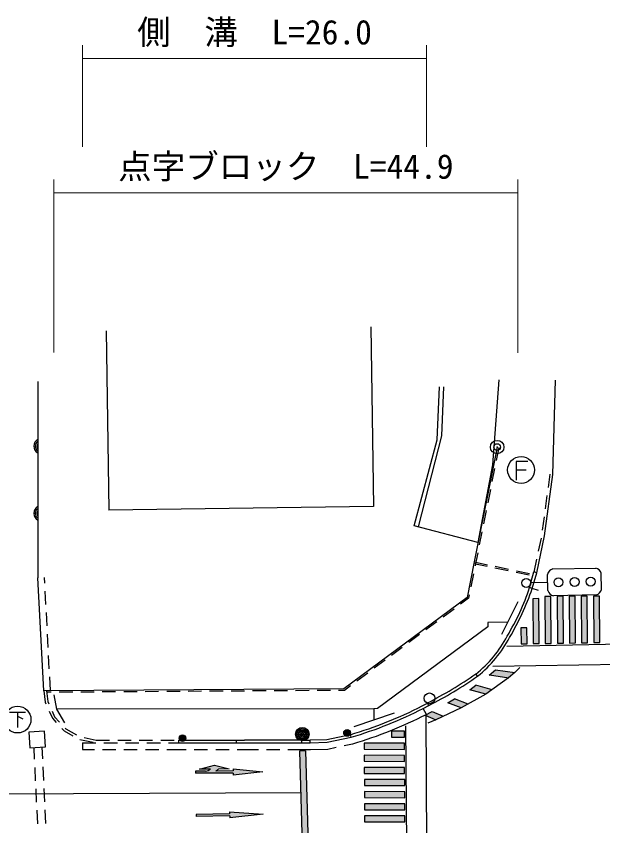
# Model space of a CAD drawing. Units: millimetres at full size, sheet at 1:1000; details may follow other scales. Extents: x 40000 to 680000, y 20000 to 380000.
# Drawn here: x 483453 to 527138, y 288506 to 348781 of the extents above; entities that cross this region are included whole.
import ezdxf
from ezdxf.enums import TextEntityAlignment as Align

# ---------------------------------------------------------------- set-up
doc = ezdxf.new("R2010")
doc.units = ezdxf.units.MM
doc.header["$LTSCALE"] = 1000
doc.header["$PDMODE"] = 32
doc.header["$PDSIZE"] = 500
for name, color, linetype, lineweight in [('M-BGD', 7, 'Continuous', 25), ('M-BGD-EXST', 7, 'Continuous', 25), ('M-STR-HTXT', 7, 'Continuous', 13), ('M-STR-STRC', 7, 'Continuous', 25)]:
    doc.layers.add(name, color=color, linetype=linetype, lineweight=lineweight)
doc.styles.add('ＭＳ ゴシック', font='')
doc.styles.get('ＭＳ ゴシック').set_extended_font_data('MS Gothic')

msp = doc.modelspace()

# ---------------------------------------------------------------- hatches: boundary and pattern name
at = {"layer": 'M-STR-STRC'}
for points in [[(524204, 302104), (524179, 305593), (523729, 305586), (523754, 302097)], [(525106, 302119), (525081, 305599), (524631, 305591), (524656, 302111)], [(526008, 302134), (525983, 305604), (525533, 305597), (525558, 302126)], [(526910, 302148), (526885, 305610), (526435, 305602), (526460, 302141)], [(522400, 302074), (522376, 305423), (521926, 305416), (521950, 302067)], [(523302, 302089), (523277, 305588), (522827, 305581), (522852, 302082)], [(521498, 302060), (521490, 303250), (521040, 303243), (521048, 302052)], [(520129, 299529), (520586, 299916), (519159, 300127), (518698, 299741)], [(518431, 298299), (518897, 298636), (517684, 298976), (517231, 298635)], [(517119, 297569), (516085, 297952), (515589, 297656), (516601, 297281)], [(514706, 296408), (515258, 296663), (514419, 297019), (513914, 296744), (513975, 296719)], [(512364, 295101), (512361, 295551), (511394, 295554), (511397, 295104)], [(512370, 294199), (512367, 294649), (509364, 294660), (509367, 294210)], [(505162, 284689), (505267, 284689), (505006, 294080), (504556, 294067), (504642, 290974), (504816, 284690)], [(512376, 293298), (512373, 293748), (509370, 293759), (509373, 293309)], [(501812, 292522), (499611, 292737), (499611, 292587), (498324, 292582, 0.06022), (498511, 292733), (499311, 292736), (498209, 293031), (497111, 292726), (497911, 292730, -0.20151), (497554, 292578), (496811, 292575), (496812, 292425), (499612, 292437), (499613, 292287)], [(512382, 292397), (512379, 292847), (509376, 292858), (509379, 292407)], [(512388, 291496), (512385, 291946), (509382, 291956), (509385, 291506)], [(512394, 290595), (512391, 291045), (509388, 291055), (509391, 290605)], [(512400, 289694), (512397, 290144), (509394, 290154), (509397, 289704)], [(501850, 289380), (499346, 289555), (499349, 289405), (496849, 289355), (496852, 289205), (499352, 289255), (499355, 289105)], [(512406, 288793), (512403, 289243), (509400, 289253), (509403, 288803)]]:
    msp.add_hatch(color=256, dxfattribs=at).paths.add_polyline_path(points)

# ---------------------------------------------------------------- linework, layer by layer
at = {"layer": 'M-BGD'}
for p, q in [((490152, 325351), (490359, 311994)), ((485054, 321575), (485069, 306958)), ((523413, 314655), (523608, 321682)), ((519389, 316679), (519193, 315699)), ((521550, 315621), (520675, 315621)), ((520675, 315621), (520675, 314246)), ((519076, 315110), (518881, 314130)), ((520675, 314996), (521425, 314996)), ((523082, 313691), (523214, 314681)), ((518763, 313541), (518568, 312561)), ((522869, 312105), (523002, 313096)), ((518451, 311972), (518255, 310991)), ((522657, 310519), (522790, 311511)), ((518138, 310403), (517942, 309422)), ((522357, 308949), (522563, 309927)), ((517825, 308834), (517683, 308125)), ((517541, 308031), (518521, 307828)), ((517566, 308148), (518545, 307946)), ((517683, 308125), (517628, 307853)), ((522029, 307383), (522234, 308361)), ((519108, 307707), (520088, 307504)), ((519133, 307824), (520112, 307621)), ((520699, 307500), (521679, 307297)), ((521667, 306236), (522014, 307404)), ((522224, 307342), (522014, 307404)), ((485504, 298564), (485069, 306958)), ((485590, 306579), (485569, 306984)), ((517507, 307266), (517307, 306286)), ((520675, 307382), (521654, 307180)), ((521878, 306174), (522224, 307342)), ((521878, 306174), (521688, 306238)), ((485672, 304981), (485621, 305980)), ((517186, 305698), (517134, 305443)), ((522357, 306032), (521878, 306174)), ((517134, 305443), (516540, 305002)), ((520799, 305173), (519592, 302744)), ((516058, 304645), (515255, 304049)), ((485755, 303383), (485704, 304382)), ((514773, 303691), (513970, 303095)), ((485838, 301785), (485786, 302784)), ((513489, 302738), (512686, 302142)), ((512204, 301784), (511401, 301188)), ((485921, 300187), (485869, 301186)), ((510919, 300831), (510116, 300235)), ((486003, 298590), (485952, 299588)), ((509634, 299877), (508831, 299281)), ((517813, 299647), (517687, 299827)), ((485504, 298564), (485617, 297708)), ((485706, 298565), (485811, 297762)), ((486060, 298447), (485721, 298445)), ((487660, 298458), (486660, 298451)), ((489260, 298468), (488260, 298462)), ((490860, 298478), (489860, 298472)), ((492460, 298489), (491460, 298482)), ((494060, 298499), (493060, 298493)), ((495660, 298510), (494660, 298503)), ((497260, 298520), (496260, 298513)), ((498860, 298530), (497860, 298524)), ((500460, 298541), (499460, 298534)), ((502060, 298551), (501060, 298545)), ((503660, 298562), (502660, 298555)), ((505260, 298572), (504260, 298565)), ((506860, 298582), (505860, 298576)), ((507899, 298589), (507460, 298586)), ((508349, 298924), (507899, 298589)), ((485811, 297762), (485888, 297588)), ((485617, 297708), (485672, 297583)), ((510093, 297224), (510098, 296392)), ((513679, 297426), (514079, 297634)), ((513772, 297248), (514171, 297457)), ((513999, 296803), (513772, 297248)), ((514171, 297457), (514079, 297634)), ((485915, 297034), (486145, 296515)), ((486131, 297040), (486314, 296627)), ((486314, 296627), (486687, 296225)), ((511597, 296898), (508592, 295883)), ((486145, 296515), (486439, 296198)), ((486847, 295758), (487026, 295566)), ((487026, 295566), (487672, 295211)), ((487095, 295785), (487150, 295725)), ((487150, 295725), (487956, 295284)), ((488204, 294937), (489181, 294727)), ((488512, 295076), (489413, 294882)), ((489413, 294882), (490413, 294882)), ((491013, 294881), (492013, 294881)), ((492613, 294881), (493613, 294881)), ((494213, 294881), (495213, 294880)), ((495555, 294880), (499865, 294889)), ((495555, 294680), (495555, 294880)), ((499865, 294889), (500465, 294890)), ((499866, 294689), (499865, 294889)), ((500466, 294910), (504716, 294912)), ((504716, 294692), (504716, 294912)), ((504716, 294892), (505352, 294889)), ((505351, 294689), (505352, 294889)), ((508387, 295097), (508342, 295312)), ((484762, 294325), (484803, 293456)), ((485360, 294367), (485402, 293485)), ((488392, 294682), (488392, 294182)), ((488392, 294682), (489392, 294682)), ((488392, 294182), (489273, 294182)), ((489873, 294182), (490873, 294181)), ((489992, 294682), (490992, 294681)), ((491473, 294181), (492473, 294181)), ((491592, 294681), (492592, 294681)), ((493073, 294181), (494073, 294181)), ((493192, 294681), (494192, 294681)), ((494673, 294180), (495555, 294180)), ((494792, 294680), (495555, 294680)), ((495555, 294680), (499866, 294689)), ((495556, 294180), (496111, 294181)), ((496711, 294183), (497711, 294185)), ((498311, 294186), (499311, 294188)), ((499866, 294689), (500466, 294690)), ((499911, 294189), (500467, 294190)), ((500466, 294690), (504716, 294692)), ((500466, 294190), (501491, 294191)), ((502091, 294191), (503091, 294191)), ((503691, 294191), (504716, 294192)), ((504714, 294192), (505350, 294189)), ((504716, 294692), (505351, 294689)), ((505364, 294190), (506667, 294223)), ((506667, 294223), (507285, 294353)), ((507872, 294477), (508491, 294608)), ((484831, 292856), (484878, 291858)), ((485430, 292885), (485477, 291886)), ((484906, 291258), (484953, 290259)), ((485506, 291287), (485553, 290288)), ((484982, 289660), (485029, 288661)), ((485581, 289689), (485628, 288690))]:
    msp.add_line(p, q, dxfattribs=at)
for points in [[(509862, 325655), (510068, 312282), (490359, 311994)], [(519387, 321709), (518933, 315381), (517823, 309593), (513090, 310835), (514811, 317245), (514987, 321175)], [(513402, 310754), (515157, 317540), (515294, 321178)], [(519271, 316703), (517566, 308148), (517026, 305512), (507859, 298709), (485504, 298564)], [(522224, 307342), (522800, 310087), (523413, 314655)], [(520049, 303663), (518571, 303633), (518581, 303330), (510371, 297237), (510093, 297224), (486455, 297199)], [(486251, 298261), (486455, 297199), (487049, 296165)], [(505346, 294909), (506583, 294941), (508342, 295312)], [(505351, 294689), (506608, 294721), (508387, 295097)]]:
    msp.add_lwpolyline(points, dxfattribs=at)
msp.add_lwpolyline([(484396, 295470), (484479, 294305), (485644, 294387), (485561, 295552)], close=True, dxfattribs=at)
for centre, radius in [((519271, 316703), 500), ((521050, 314996), 1000), ((504760, 295331), 500), ((504760, 295331), 409), ((504760, 295331), 318), ((504760, 295331), 227), ((504760, 295331), 136), ((504760, 295331), 45.5)]:
    msp.add_circle(centre, radius, dxfattribs=at)
for centre, radius, start, end in [((485326, 316767), 567, 118.13125, 241.98628), ((485326, 316767), 453, 126.09065, 234.02689), ((485326, 316767), 340, 141.71602, 218.40152), ((485331, 311767), 567, 118.13125, 241.98628), ((485331, 311767), 453, 126.09065, 234.02689), ((485331, 311767), 340, 141.71602, 218.40152), ((504021, 312205), 18648, 329.12435, 341.33813), ((504021, 312205), 18848, 329.14099, 341.33813), ((512082, 306811), 8974, 308.6553, 332.26831), ((512082, 306811), 9174, 308.6553, 332.23394), ((499932, 325255), 31014, 297.12368, 304.92515), ((499932, 325255), 31234, 297.12368, 304.92515), ((499382, 325446), 31457, 286.52761, 297.0367), ((499382, 325446), 31657, 286.52761, 297.0367), ((499382, 325446), 32157, 286.52761, 297.0367)]:
    msp.add_arc(centre, radius, start, end, dxfattribs=at)
msp.add_point((519271, 316703), dxfattribs=at)
at = {"layer": 'M-BGD-EXST'}
for p, q in [((482953, 296968), (484153, 296968)), ((483553, 296968), (483553, 295818)), ((483553, 296668), (483953, 296468))]:
    msp.add_line(p, q, dxfattribs=at)
msp.add_circle((483553, 296418), 1000, dxfattribs=at)
at = {"layer": 'M-STR-HTXT'}
for p, q in [((488398, 339053), (488400, 346630)), ((514005, 339049), (514006, 346626)), ((488399, 345630), (514006, 345626)), ((486255, 323734), (486257, 336631)), ((520801, 323728), (520803, 336625)), ((486257, 335631), (520803, 335625))]:
    msp.add_line(p, q, dxfattribs=at)
at = {"layer": 'M-STR-STRC'}
for p, q in [((523416, 307629), (526615, 307696)), ((523050, 306021), (523024, 307221)), ((527049, 306105), (527024, 307305)), ((523037, 306621), (521771, 306594)), ((526657, 305697), (523458, 305630)), ((520003, 301890), (537384, 302208)), ((518956, 300381), (538258, 300720)), ((518681, 299726), (519159, 300127)), ((518698, 299741), (520129, 299529)), ((519159, 300127), (520586, 299916)), ((517231, 298635), (517684, 298976)), ((518897, 298636), (517684, 298976)), ((518431, 298299), (517231, 298635)), ((515589, 297656), (516085, 297952)), ((517119, 297569), (516085, 297952)), ((516601, 297281), (515589, 297656)), ((513914, 296744), (514419, 297019)), ((513914, 296744), (514706, 296408)), ((514118, 275756), (513975, 296777)), ((514419, 297019), (515258, 296663)), ((512620, 276239), (512474, 295957)), ((505006, 294080), (504556, 294067)), ((504556, 294067), (504817, 284677)), ((505006, 294080), (505267, 284689)), ((497111, 292726), (498209, 293031)), ((498209, 293031), (499311, 292736)), ((497554, 292578), (496811, 292575)), ((496811, 292575), (496812, 292425)), ((499612, 292437), (496812, 292425)), ((497911, 292730), (497111, 292726)), ((499611, 292587), (498324, 292582)), ((499311, 292736), (498511, 292733)), ((499611, 292737), (499611, 292587)), ((499611, 292737), (501812, 292522)), ((499612, 292437), (499613, 292287)), ((501812, 292522), (499613, 292287)), ((478369, 290863), (504688, 290974)), ((499349, 289405), (496849, 289355)), ((496849, 289355), (496852, 289205)), ((499346, 289555), (499349, 289405)), ((499346, 289555), (501850, 289380)), ((501850, 289380), (499355, 289105)), ((499352, 289255), (496852, 289205)), ((499352, 289255), (499355, 289105))]:
    msp.add_line(p, q, dxfattribs=at)
for points in [[(523729, 305586), (523754, 302097), (524204, 302104), (524179, 305593)], [(524631, 305591), (524656, 302111), (525106, 302119), (525081, 305599)], [(525533, 305597), (525558, 302126), (526008, 302134), (525983, 305604)], [(526435, 305602), (526460, 302141), (526910, 302148), (526885, 305610)], [(521926, 305416), (521950, 302067), (522400, 302074), (522376, 305423)], [(522827, 305581), (522852, 302082), (523302, 302089), (523277, 305588)], [(521490, 303250), (521040, 303243), (521048, 302052), (521498, 302060)], [(512364, 295101), (512361, 295551), (511394, 295554), (511397, 295104)], [(509367, 294210), (512370, 294199), (512367, 294649), (509364, 294660)], [(512373, 293748), (509370, 293759), (509373, 293309), (512376, 293298)], [(512379, 292847), (509376, 292858), (509379, 292407), (512382, 292397)], [(512385, 291946), (509382, 291956), (509385, 291506), (512388, 291496)], [(512391, 291045), (509388, 291055), (509391, 290605), (512394, 290595)], [(512397, 290144), (509394, 290154), (509397, 289704), (512400, 289694)], [(512403, 289243), (509400, 289253), (509403, 288803), (512406, 288793)]]:
    msp.add_lwpolyline(points, close=True, dxfattribs=at)
msp.add_lwpolyline([(520970, 300293), (520586, 299916), (520115, 299518), (518431, 298299), (516601, 297281), (514706, 296408), (514096, 296154)], dxfattribs=at)
for centre, radius in [((521437, 306587), 333), ((523837, 306638), 333), ((525037, 306663), 333), ((526236, 306688), 333), ((514230, 297999), 400), ((508094, 295421), 250), ((508094, 295421), 204), ((508094, 295421), 159), ((508094, 295421), 114), ((508094, 295421), 68.2), ((508094, 295421), 22.7), ((495836, 295035), 250), ((495836, 295035), 204), ((495836, 295035), 159), ((495836, 295035), 114), ((495836, 295035), 68.2), ((495836, 295035), 22.7)]:
    msp.add_circle(centre, radius, dxfattribs=at)
for centre, radius, start, end in [((523564, 307095), 554, 105.51754, 166.89047), ((526455, 307120), 598, 17.98307, 74.42493), ((523600, 306187), 575, 196.73551, 255.67249), ((526421, 306315), 662, 290.90798, 341.50002), ((497552, 293078), 500, 270.25239, 315.82538), ((497794, 293429), 1000, 302.04072, 315.82538)]:
    msp.add_arc(centre, radius, start, end, dxfattribs=at)

# ---------------------------------------------------------------- texts
at = {"layer": 'M-STR-HTXT', "style": 'ＭＳ ゴシック'}
for s, p in [('側\u3000溝\u3000L=26.0', (501203, 346128)), ('点字ブロック\u3000L=44.9', (503530, 336128))]:
    msp.add_text(s, height=1833, dxfattribs=at).set_placement(p, align=Align.BOTTOM_CENTER)

doc.saveas('drawing.dxf')
